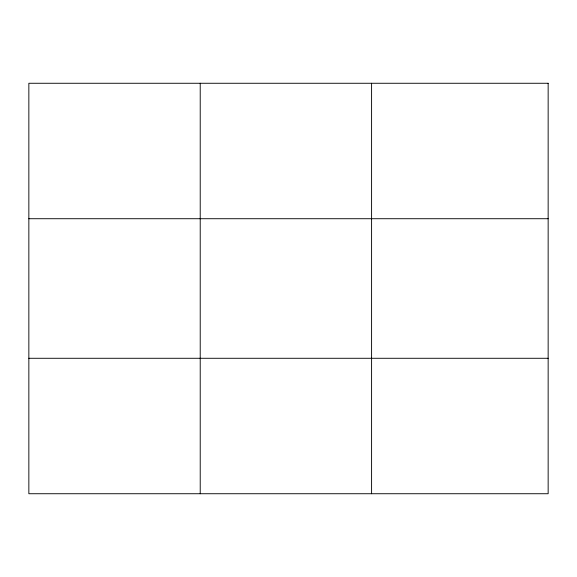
<?xml version="1.0" encoding="UTF-8"?>
<svg xmlns="http://www.w3.org/2000/svg" width="577" height="577" viewBox="0 0 577 577"><rect width="100%" height="100%" fill="white"/><g stroke="black" fill="none" stroke-linecap="round" stroke-linejoin="round"><path stroke-width="0.87" d="M200.219 83.268L200.219 493.732M371.588 83.268L371.588 493.732M28.85 218.719L548.15 218.719M28.85 358.281L548.15 358.281M548.15 83.268L548.15 493.732L28.85 493.732L28.85 83.268L548.15 83.268"/></g></svg>
